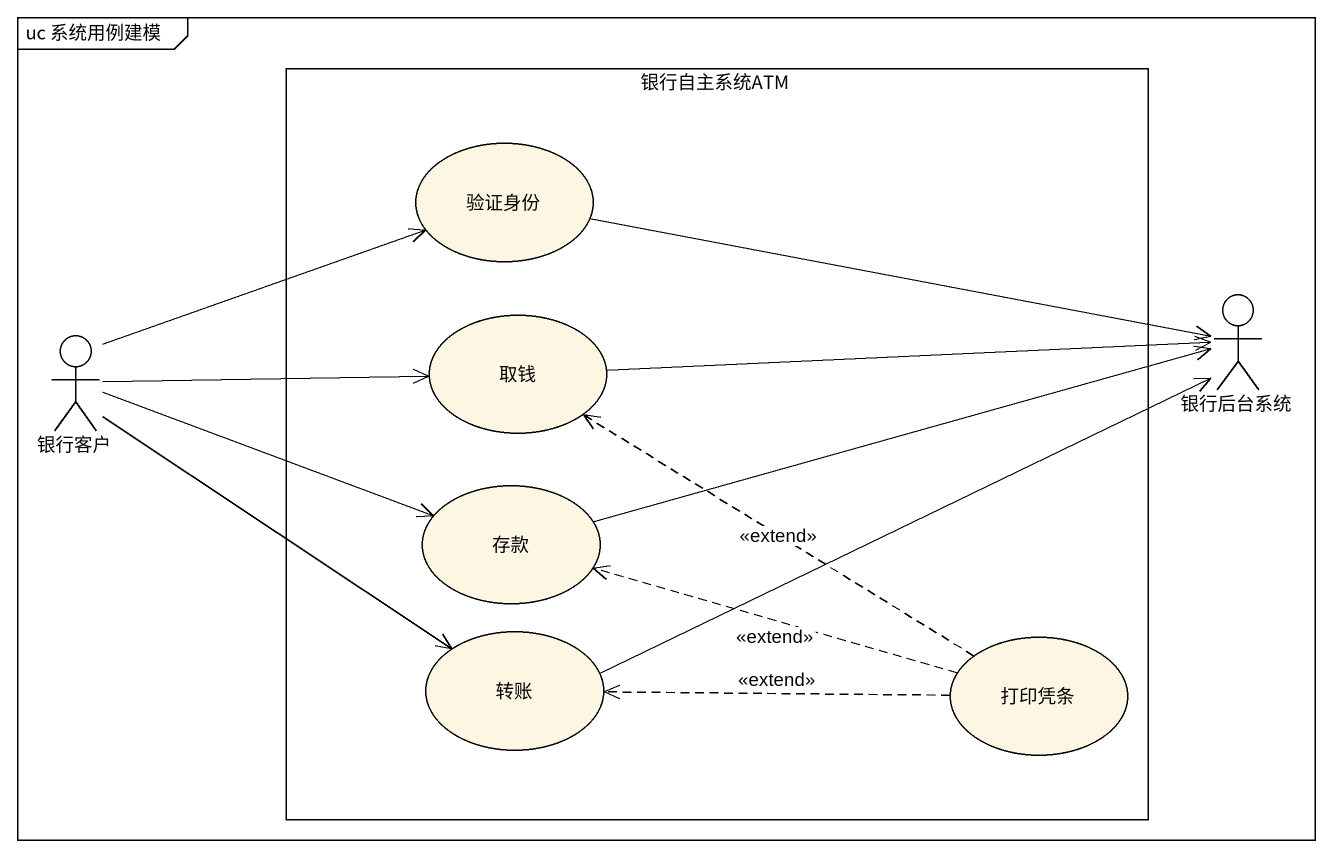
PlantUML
@startuml
mainframe uc 系统用例建模
rectangle 银行自主系统ATM {
  usecase 验证身份
  usecase 取钱
  usecase 存款
  usecase 转账
  usecase 打印凭条
}
actor 银行客户
actor 银行后台系统
验证身份 -right-> 银行后台系统
银行客户 -right-> 验证身份
银行客户 -right-> 取钱
银行客户 -right-> 存款
银行客户 --> 转账
取钱 -right-> 银行后台系统
存款 -right-> 银行后台系统
转账 -right-> 银行后台系统
打印凭条 .up.> 取钱 : <<extend>>
打印凭条 .left.> 存款 : <<extend>>
打印凭条 .left.> 转账 : <<extend>>
@enduml
